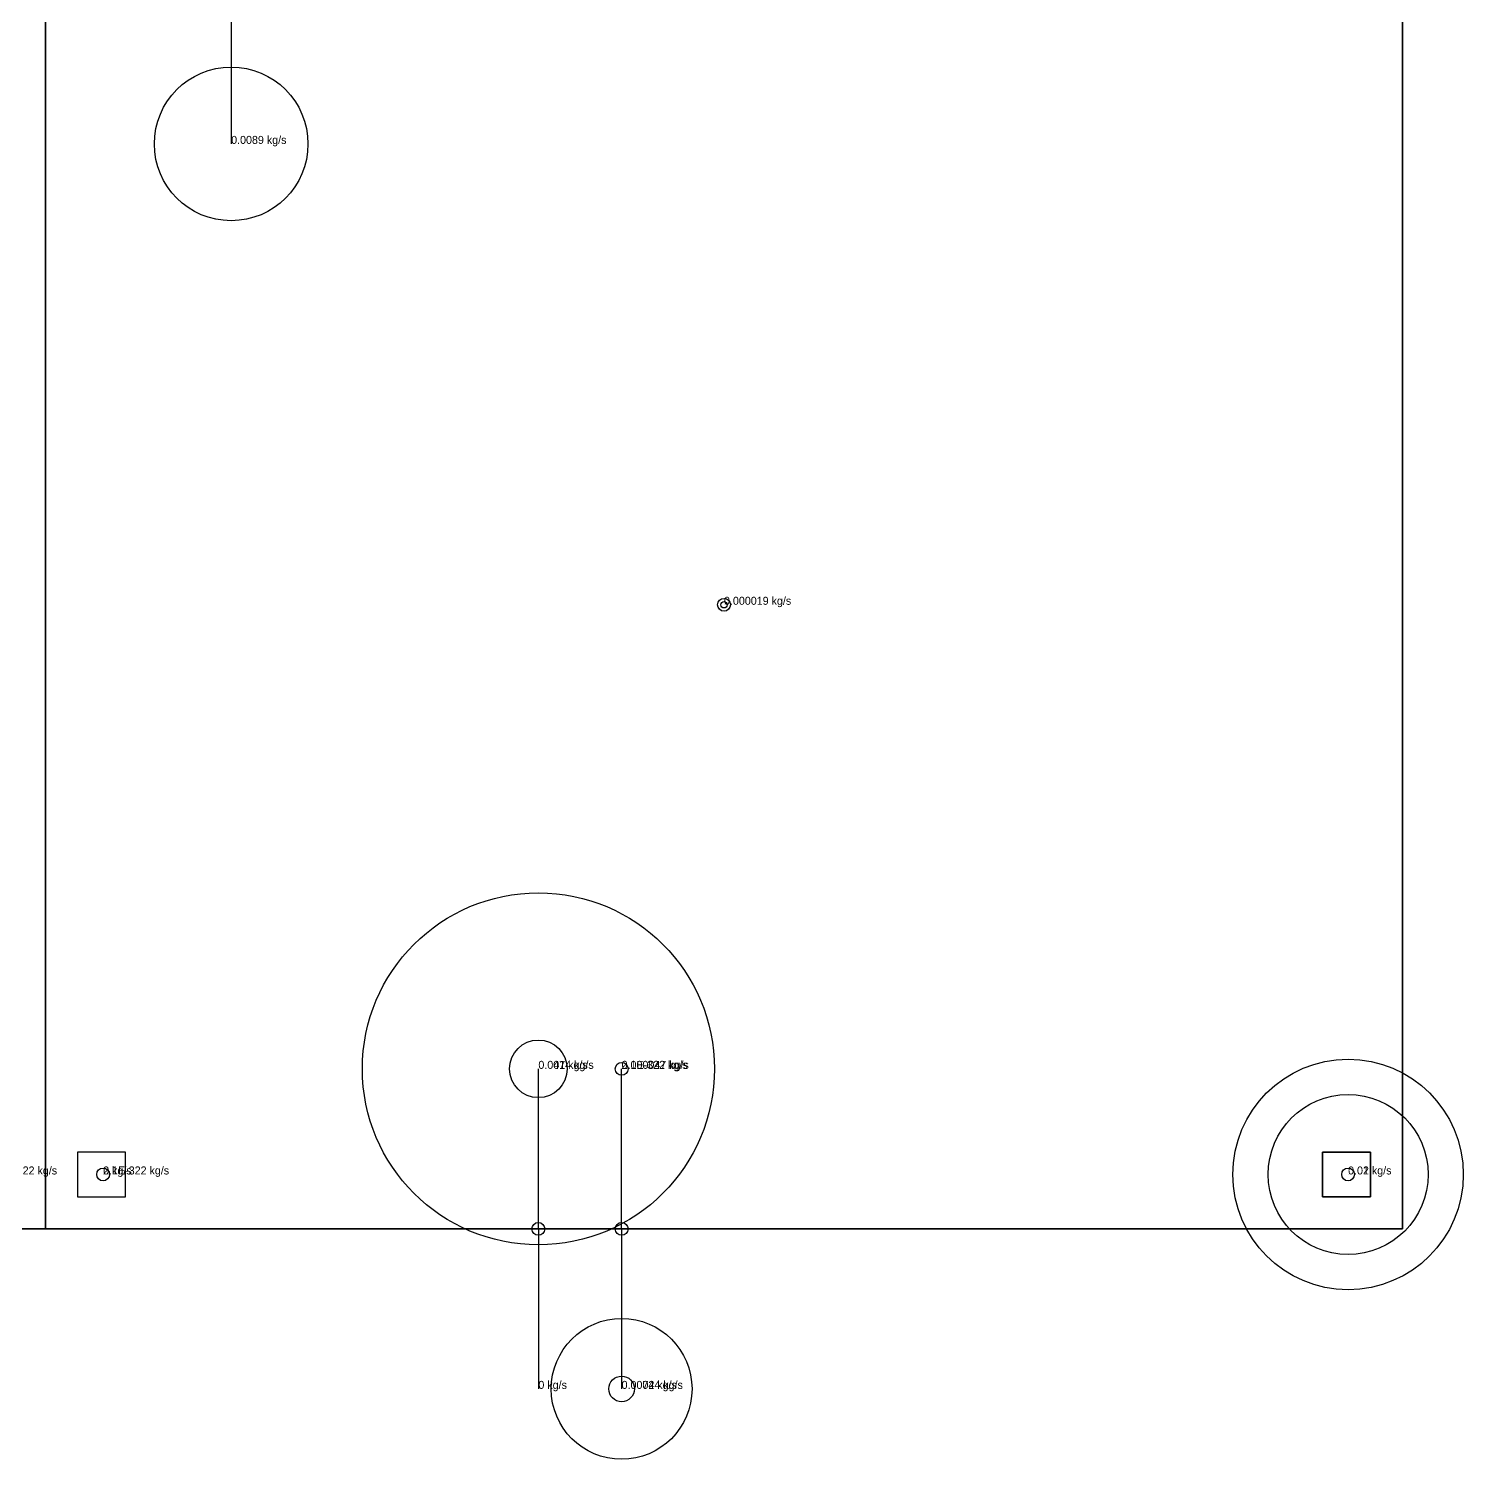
# Model space of a CAD drawing. Header units: metres. Extents: x -2.5 to 12.4, y -1.3 to 12.4.
# Drawn here: x 7.377 to 11.86, y 0.3 to 4.77 of the extents above; entities that cross this region are included whole.
import ezdxf

# ---------------------------------------------------------------- set-up
doc = ezdxf.new("R2010")
doc.units = ezdxf.units.M

msp = doc.modelspace()

# ---------------------------------------------------------------- linework, layer by layer
at = {"layer": 'LIVING', "color": 14}
for points in [[(11.67, 11.69), (11.67, 1.02), (7.43, 1.02), (7.43, 11.69)], [(11.67, 1.02, 3.25), (11.67, 1.02), (11.67, 11.69), (11.67, 11.69, 3.25)], [(7.43, 7.01), (7.43, 1.02), (3.28, 1.02), (3.28, 7.01)], [(3.28, 4.91, 3.25), (3.28, 1.02, 3.25), (7.43, 1.02, 3.25), (7.43, 4.91, 3.25)], [(7.43, 4.91, 3.25), (7.43, 1.02, 3.25), (11.67, 1.02, 3.25), (11.67, 4.91, 3.25)], [(5.52, 1.02, 3.25), (5.52, 1.02), (11.67, 1.02), (11.67, 1.02, 3.25)]]:
    msp.add_3dface(points, dxfattribs=at)
at = {"layer": 'LIVING', "color": 4}
for points in [[(11.42, 1.26, 3.25), (11.42, 1.12, 3.25), (11.57, 1.12, 3.25), (11.57, 1.26, 3.25)], [(7.53, 1.02, 2.55), (7.53, 1.02, 2.45), (10.41, 1.02, 2.45), (10.41, 1.02, 2.55)], [(7.81, 1.02, 2.09), (7.81, 1.02, 0.1), (10.13, 1.02, 0.1), (10.13, 1.02, 2.09)]]:
    msp.add_3dface(points, dxfattribs=at)
at = {"layer": 'LIVING-CENTERPOINTS', "color": 1}
msp.add_circle((11.5, 1.19, 3.25), 0.02, dxfattribs=at)
at = {"layer": 'LIVING-CENTERPOINTS', "color": 0}
for centre in [(8.97, 1.02, 1.09), (8.97, 1.02, 2.5)]:
    msp.add_circle(centre, 0.02, dxfattribs=at)
at = {"layer": 'LIVING-MAXMASSFLOWCIRCLESIN', "color": 3}
for centre, radius in [((8.97, 1.52, 2.5), 0.55), ((8.97, 1.52, 1.09), 0.09)]:
    msp.add_circle(centre, radius, dxfattribs=at)
at = {"layer": 'LIVING-MAXMASSFLOWCIRCLESIN', "color": 2}
msp.add_circle((11.5, 1.19, 2.75), 0.25, dxfattribs=at)
at = {"layer": 'LIVING-MAXMASSFLOWCIRCLESOUT', "color": 2}
msp.add_circle((11.5, 1.19, 3.75), 0.36, dxfattribs=at)
at = {"layer": 'LIVING-MAXMASSFLOWCIRCLESOUT', "color": 252}
for centre in [(8.97, 0.52, 1.09), (8.97, 0.52, 2.5)]:
    msp.add_circle(centre, 0, dxfattribs=at)
at = {"layer": 'LIVING-NEGATIVENORMALS', "color": 3}
for p, q in [((8.97, 1.02, 1.09), (8.97, 1.52, 1.09)), ((8.97, 1.02, 2.5), (8.97, 1.52, 2.5))]:
    msp.add_line(p, q, dxfattribs=at)
at = {"layer": 'LIVING-NEGATIVENORMALS', "color": 2}
msp.add_line((11.5, 1.19, 3.25), (11.5, 1.19, 2.75), dxfattribs=at)
at = {"layer": 'LIVING-NORMALS', "color": 2}
msp.add_line((11.5, 1.19, 3.25), (11.5, 1.19, 3.75), dxfattribs=at)
at = {"layer": 'LIVING-NORMALS', "color": 252}
for p, q in [((8.97, 1.02, 1.09), (8.97, 0.52, 1.09)), ((8.97, 1.02, 2.5), (8.97, 0.52, 2.5))]:
    msp.add_line(p, q, dxfattribs=at)
at = {"layer": 'NACHTHAL-MAXMASSFLOWCIRCLESOUT', "color": 2}
msp.add_circle((8.01, 4.41, 4.36), 0.24, dxfattribs=at)
at = {"layer": 'NACHTHAL-NORMALS', "color": 2}
msp.add_line((8.01, 4.91, 4.36), (8.01, 4.41, 4.36), dxfattribs=at)
at = {"layer": 'SLPKACHTER', "color": 14}
for points in [[(7.43, 1.02, 6.4), (7.43, 1.02, 3.25), (7.43, 4.91, 3.25), (7.43, 4.91, 6.4)], [(11.67, 4.91, 3.25), (11.67, 1.02, 3.25), (7.43, 1.02, 3.25), (7.43, 4.91, 3.25)], [(7.43, 4.91, 6.4), (7.43, 1.02, 6.4), (11.67, 1.02, 6.4), (11.67, 4.91, 6.4)], [(11.67, 1.02, 6.4), (11.67, 1.02, 3.25), (11.67, 4.91, 3.25), (11.67, 4.91, 6.4)], [(7.43, 1.02, 6.4), (7.43, 1.02, 3.25), (11.67, 1.02, 3.25), (11.67, 1.02, 6.4)]]:
    msp.add_3dface(points, dxfattribs=at)
at = {"layer": 'SLPKACHTER', "color": 4}
for points in [[(7.53, 1.26, 6.4), (7.53, 1.12, 6.4), (7.68, 1.12, 6.4), (7.68, 1.26, 6.4)], [(11.42, 1.26, 3.25), (11.57, 1.26, 3.25), (11.57, 1.12, 3.25), (11.42, 1.12, 3.25)], [(8.59, 1.02, 5.29), (8.59, 1.02, 3.91), (9.87, 1.02, 3.91), (9.87, 1.02, 5.29)], [(8.59, 1.02, 5.44), (8.59, 1.02, 5.34), (9.87, 1.02, 5.34), (9.87, 1.02, 5.44)]]:
    msp.add_3dface(points, dxfattribs=at)
at = {"layer": 'SLPKACHTER-CENTERPOINTS', "color": 0}
for centre in [(9.55, 2.97, 6.4), (7.61, 1.19, 6.4), (9.23, 1.02, 4.6), (9.23, 1.02, 5.39)]:
    msp.add_circle(centre, 0.02, dxfattribs=at)
at = {"layer": 'SLPKACHTER-MAXMASSFLOWCIRCLESIN', "color": 3}
for centre, radius in [((9.23, 1.52, 4.6), 0.02), ((9.23, 1.52, 5.39), 0), ((7.61, 1.19, 5.9), 0)]:
    msp.add_circle(centre, radius, dxfattribs=at)
at = {"layer": 'SLPKACHTER-MAXMASSFLOWCIRCLESOUT', "color": 1}
msp.add_circle((9.55, 2.97, 6.9), 0.01, dxfattribs=at)
at = {"layer": 'SLPKACHTER-MAXMASSFLOWCIRCLESOUT', "color": 252}
for centre, radius in [((7.61, 1.19, 6.9), 0), ((9.23, 0.52, 5.39), 0.22), ((9.23, 0.52, 4.6), 0.04)]:
    msp.add_circle(centre, radius, dxfattribs=at)
at = {"layer": 'SLPKACHTER-NEGATIVENORMALS', "color": 1}
msp.add_line((9.55, 2.97, 6.4), (9.55, 2.97, 5.9), dxfattribs=at)
at = {"layer": 'SLPKACHTER-NEGATIVENORMALS', "color": 3}
for p, q in [((9.23, 1.02, 4.6), (9.23, 1.52, 4.6)), ((9.23, 1.02, 5.39), (9.23, 1.52, 5.39)), ((7.61, 1.19, 6.4), (7.61, 1.19, 5.9))]:
    msp.add_line(p, q, dxfattribs=at)
at = {"layer": 'SLPKACHTER-NORMALS', "color": 1}
msp.add_line((9.55, 2.97, 6.4), (9.55, 2.97, 6.9), dxfattribs=at)
at = {"layer": 'SLPKACHTER-NORMALS', "color": 252}
for p, q in [((7.61, 1.19, 6.4), (7.61, 1.19, 6.9)), ((9.23, 1.02, 4.6), (9.23, 0.52, 4.6)), ((9.23, 1.02, 5.39), (9.23, 0.52, 5.39))]:
    msp.add_line(p, q, dxfattribs=at)
at = {"layer": 'SLPKOUDERS', "color": 14}
for points in [[(7.43, 4.91, 3.25), (7.43, 1.02, 3.25), (3.28, 1.02, 3.25), (3.28, 4.91, 3.25)], [(3.28, 4.91, 6.4), (3.28, 1.02, 6.4), (7.43, 1.02, 6.4), (7.43, 4.91, 6.4)], [(7.43, 4.91, 6.4), (7.43, 4.91, 3.25), (7.43, 1.02, 3.25), (7.43, 1.02, 6.4)], [(1.04, 1.02, 6.4), (1.04, 1.02, 3.25), (7.43, 1.02, 3.25), (7.43, 1.02, 6.4)]]:
    msp.add_3dface(points, dxfattribs=at)

# ---------------------------------------------------------------- texts
at = {"layer": 'LIVING-MAXTEXT'}
for s, p in [('0.0014 kg/s', (8.97, 1.52, 1.09)), ('0.047 kg/s', (8.97, 1.52, 2.5)), ('0.01 kg/s', (11.5, 1.19, 2.75)), ('0.02 kg/s', (11.5, 1.19, 3.75)), ('0 kg/s', (8.97, 0.52, 1.09)), ('0 kg/s', (8.97, 0.52, 2.5))]:
    msp.add_text(s, height=0.025, dxfattribs=at).set_placement(p)
at = {"layer": 'NACHTHAL-MAXTEXT'}
msp.add_text('0.0089 kg/s', height=0.025, dxfattribs=at).set_placement((8.01, 4.41, 4.36))
at = {"layer": 'SLPKACHTER-MAXTEXT'}
for s, p in [('0.000019 kg/s', (9.55, 2.97, 6.9)), ('0.000047 kg/s', (9.23, 1.52, 4.6)), ('2.1E-322 kg/s', (9.23, 1.52, 5.39)), ('0 kg/s', (7.61, 1.19, 6.9)), ('2.1E-322 kg/s', (7.61, 1.19, 5.9)), ('0.00024 kg/s', (9.23, 0.52, 4.6)), ('0.0074 kg/s', (9.23, 0.52, 5.39))]:
    msp.add_text(s, height=0.025, dxfattribs=at).set_placement(p)
at = {"layer": 'SLPKOUDERS-MAXTEXT'}
msp.add_text('2.1E-322 kg/s', height=0.025, dxfattribs=at).set_placement((7.26, 1.19, 5.9))

doc.saveas('drawing.dxf')
